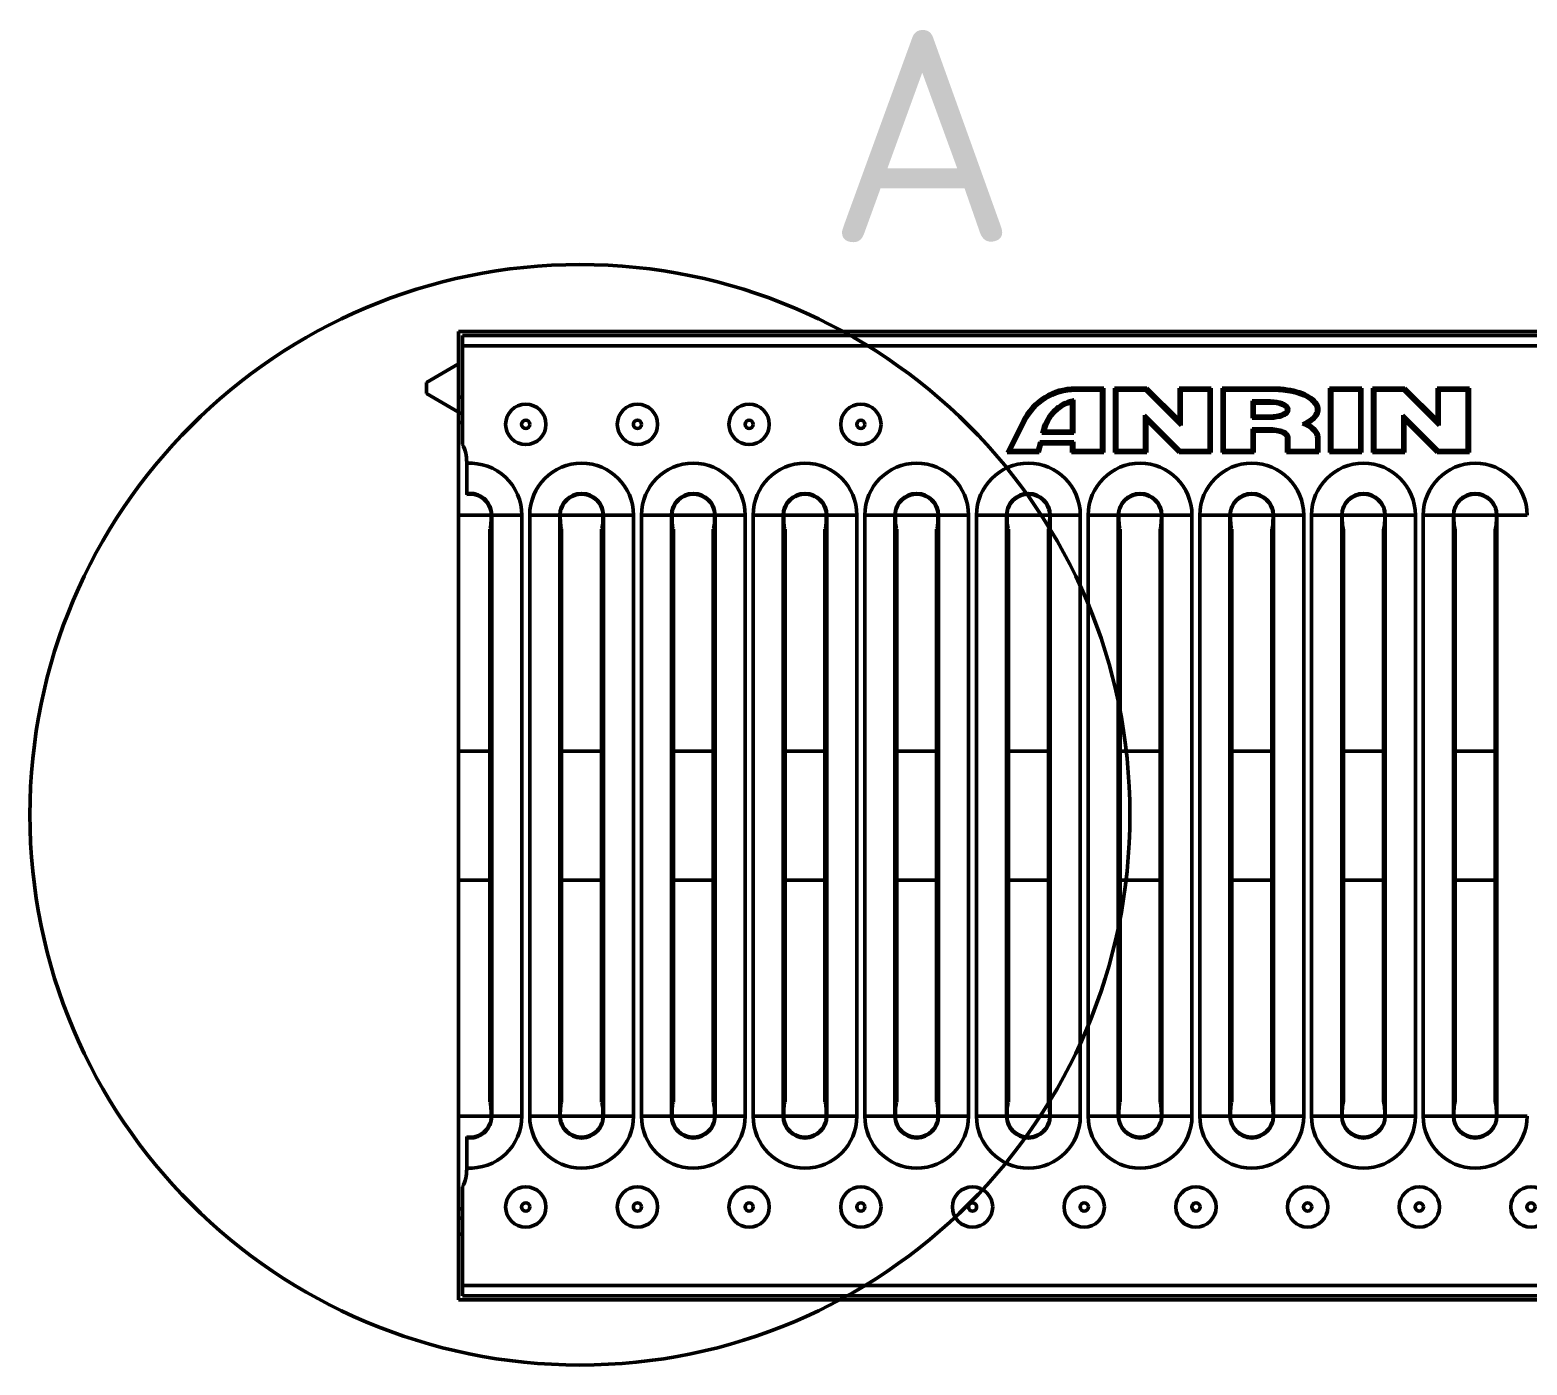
# Model space of a CAD drawing. Header units: millimetres. Extents: x 0 to 2100, y 0 to 1485.
# Drawn here: x 280.6 to 466.2, y 728.1 to 893.6 of the extents above; entities that cross this region are included whole.
import ezdxf

# ---------------------------------------------------------------- set-up
doc = ezdxf.new("R2010")
doc.units = ezdxf.units.MM
doc.header["$LTSCALE"] = 5
for name, color, linetype, lineweight in [('Detailkreislinien(DIN)', 7, 'Continuous', 50), ('Sichtbare Kanten(DIN)', 7, 'Continuous', 50), ('Sichtbare tangentiale Kanten(DIN)', 7, 'Continuous', 50)]:
    doc.layers.add(name, color=color, linetype=linetype, lineweight=lineweight)
doc.styles.add('Bezeichnungstext (DIN)', font='isocpeur.ttf')

# ---------------------------------------------------------------- blocks, each defined once
blk = doc.blocks.new('2DDetail0')
at = {"layer": 'Detailkreislinien(DIN)'}
blk.add_circle((69.754, 159.259), 13.64, dxfattribs=at)
at = {"layer": 'Detailkreislinien(DIN)', "insert": (75.878, 173.453), "char_height": 5.25, "attachment_point": 7, "style": 'Bezeichnungstext (DIN)'}
blk.add_mtext('A', dxfattribs=at)

msp = doc.modelspace()

# ---------------------------------------------------------------- linework, layer by layer
at = {"layer": 'Sichtbare Kanten(DIN)'}
for p, q in [((333.729, 856.186), (333.729, 848.051)), ((1333.729, 856.186), (333.729, 856.186)), ((334.229, 854.436), (334.229, 855.686)), ((334.229, 855.686), (1333.229, 855.686)), ((334.229, 842.186), (334.229, 854.436)), ((333.729, 852.186), (329.729, 849.877)), ((329.729, 848.496), (329.729, 849.877)), ((333.729, 846.186), (329.729, 848.496)), ((410.201, 849.186), (413.729, 849.186)), ((410.201, 848.918), (413.461, 848.918)), ((413.729, 849.186), (413.461, 848.918)), ((413.461, 848.918), (413.461, 841.454)), ((413.729, 849.186), (413.729, 841.186)), ((415.062, 849.186), (419.062, 849.186)), ((415.062, 841.186), (415.062, 849.186)), ((415.062, 849.186), (415.33, 848.918)), ((415.33, 848.918), (418.951, 848.918)), ((415.33, 841.454), (415.33, 848.918)), ((419.062, 849.186), (418.951, 848.918)), ((418.951, 848.918), (423.33, 844.539)), ((419.062, 849.186), (423.062, 845.186)), ((423.062, 845.186), (423.062, 849.186)), ((423.062, 849.186), (427.062, 849.186)), ((423.062, 849.186), (423.33, 848.918)), ((423.33, 844.539), (423.33, 848.918)), ((423.33, 848.918), (426.794, 848.918)), ((427.062, 849.186), (426.794, 848.918)), ((426.794, 848.918), (426.794, 841.454)), ((427.062, 849.186), (427.062, 841.186)), ((428.396, 841.186), (428.396, 849.186)), ((428.396, 849.186), (434.796, 849.186)), ((428.396, 849.186), (428.664, 848.918)), ((428.664, 841.454), (428.664, 848.918)), ((428.664, 848.918), (434.796, 848.918)), ((441.729, 841.186), (441.729, 849.186)), ((441.729, 849.186), (445.729, 849.186)), ((441.729, 849.186), (441.997, 848.918)), ((441.997, 841.454), (441.997, 848.918)), ((441.997, 848.918), (445.461, 848.918)), ((445.729, 849.186), (445.461, 848.918)), ((445.461, 848.918), (445.461, 841.454)), ((445.729, 849.186), (445.729, 841.186)), ((447.062, 849.186), (451.062, 849.186)), ((447.062, 841.186), (447.062, 849.186)), ((447.062, 849.186), (447.33, 848.918)), ((447.33, 848.918), (450.951, 848.918)), ((447.33, 841.454), (447.33, 848.918)), ((451.062, 849.186), (450.951, 848.918)), ((450.951, 848.918), (455.33, 844.539)), ((451.062, 849.186), (455.062, 845.186)), ((455.062, 845.186), (455.062, 849.186)), ((455.062, 849.186), (459.062, 849.186)), ((455.062, 849.186), (455.33, 848.918)), ((455.33, 844.539), (455.33, 848.918)), ((455.33, 848.918), (458.794, 848.918)), ((459.062, 849.186), (458.794, 848.918)), ((458.794, 848.918), (458.794, 841.454)), ((459.062, 849.186), (459.062, 841.186)), ((333.729, 846.056), (333.729, 848.051)), ((409.729, 843.853), (409.729, 847.397)), ((409.997, 847.74), (409.997, 843.585)), ((432.128, 845.452), (432.128, 847.587)), ((432.396, 847.32), (432.128, 847.587)), ((432.128, 847.587), (434.396, 847.587)), ((432.396, 847.32), (432.396, 845.72)), ((434.396, 847.32), (432.396, 847.32)), ((333.729, 846.056), (333.729, 844.927)), ((334.229, 844.927), (333.729, 844.927)), ((333.729, 844.927), (333.729, 833.451)), ((401.729, 841.186), (403.729, 845.186)), ((402.163, 841.454), (403.969, 845.066)), ((423.173, 841.454), (418.794, 845.833)), ((419.062, 845.186), (418.794, 845.833)), ((418.794, 845.833), (418.794, 841.454)), ((423.062, 841.186), (419.062, 845.186)), ((419.062, 845.186), (419.062, 841.186)), ((423.062, 845.186), (423.33, 844.539)), ((432.396, 845.72), (432.128, 845.452)), ((434.396, 845.452), (432.128, 845.452)), ((432.396, 845.72), (434.396, 845.72)), ((455.173, 841.454), (450.794, 845.833)), ((451.062, 845.186), (450.794, 845.833)), ((450.794, 845.833), (450.794, 841.454)), ((455.062, 841.186), (451.062, 845.186)), ((451.062, 845.186), (451.062, 841.186)), ((455.062, 845.186), (455.33, 844.539)), ((406.052, 843.585), (406.164, 844.029)), ((406.396, 843.853), (406.052, 843.585)), ((409.997, 843.585), (406.052, 843.585)), ((406.424, 843.964), (406.396, 843.853)), ((406.396, 843.853), (409.729, 843.853)), ((409.729, 843.853), (409.997, 843.585)), ((434.396, 844.121), (432.128, 844.121)), ((432.396, 843.853), (432.128, 844.121)), ((432.128, 844.121), (432.128, 841.454)), ((434.396, 843.853), (432.396, 843.853)), ((432.396, 843.853), (432.396, 841.186)), ((436.396, 841.186), (436.396, 843.053)), ((436.664, 841.454), (436.664, 843.053)), ((440.128, 843.053), (440.128, 841.454)), ((440.396, 843.053), (440.396, 841.186)), ((401.729, 841.186), (402.163, 841.454)), ((405.729, 841.186), (401.729, 841.186)), ((405.52, 841.454), (402.163, 841.454)), ((405.786, 842.521), (405.52, 841.454)), ((405.729, 841.186), (405.52, 841.454)), ((405.996, 842.253), (405.729, 841.186)), ((409.997, 842.521), (405.786, 842.521)), ((405.996, 842.253), (405.786, 842.521)), ((409.729, 842.253), (405.996, 842.253)), ((409.729, 842.253), (409.997, 842.521)), ((409.729, 841.186), (409.729, 842.253)), ((409.729, 841.186), (409.997, 841.454)), ((413.729, 841.186), (409.729, 841.186)), ((409.997, 841.454), (409.997, 842.521)), ((413.461, 841.454), (409.997, 841.454)), ((413.729, 841.186), (413.461, 841.454)), ((415.062, 841.186), (415.33, 841.454)), ((419.062, 841.186), (415.062, 841.186)), ((418.794, 841.454), (415.33, 841.454)), ((419.062, 841.186), (418.794, 841.454)), ((423.062, 841.186), (423.173, 841.454)), ((427.062, 841.186), (423.062, 841.186)), ((426.794, 841.454), (423.173, 841.454)), ((427.062, 841.186), (426.794, 841.454)), ((428.396, 841.186), (428.664, 841.454)), ((432.396, 841.186), (428.396, 841.186)), ((432.128, 841.454), (428.664, 841.454)), ((432.396, 841.186), (432.128, 841.454)), ((436.396, 841.186), (436.664, 841.454)), ((440.396, 841.186), (436.396, 841.186)), ((440.128, 841.454), (436.664, 841.454)), ((440.396, 841.186), (440.128, 841.454)), ((441.729, 841.186), (441.997, 841.454)), ((445.729, 841.186), (441.729, 841.186)), ((445.461, 841.454), (441.997, 841.454)), ((445.729, 841.186), (445.461, 841.454)), ((447.062, 841.186), (447.33, 841.454)), ((451.062, 841.186), (447.062, 841.186)), ((450.794, 841.454), (447.33, 841.454)), ((451.062, 841.186), (450.794, 841.454)), ((455.062, 841.186), (455.173, 841.454)), ((459.062, 841.186), (455.062, 841.186)), ((458.794, 841.454), (455.173, 841.454)), ((459.062, 841.186), (458.794, 841.454)), ((334.729, 840.007), (334.729, 839.859)), ((334.729, 839.859), (334.729, 836.107)), ((333.729, 833.451), (333.729, 804.186)), ((337.604, 760.686), (337.604, 831.686)), ((346.504, 831.686), (346.504, 760.686)), ((351.454, 760.686), (351.454, 831.686)), ((360.354, 831.686), (360.354, 760.686)), ((365.304, 760.686), (365.304, 831.686)), ((374.204, 831.686), (374.204, 760.686)), ((379.154, 760.686), (379.154, 831.686)), ((388.054, 831.686), (388.054, 760.686)), ((393.004, 760.686), (393.004, 831.686)), ((401.904, 831.686), (401.904, 760.686)), ((406.854, 760.686), (406.854, 831.686)), ((415.754, 831.686), (415.754, 760.686)), ((420.704, 760.686), (420.704, 831.686)), ((429.604, 831.686), (429.604, 760.686)), ((434.554, 760.686), (434.554, 831.686)), ((443.454, 831.686), (443.454, 760.686)), ((448.404, 760.686), (448.404, 831.686)), ((457.304, 831.686), (457.304, 760.686)), ((462.254, 760.686), (462.254, 831.686)), ((333.729, 804.186), (333.729, 788.186)), ((333.729, 788.186), (333.729, 758.921)), ((333.729, 758.921), (333.729, 747.445)), ((334.729, 756.265), (334.729, 752.513)), ((334.729, 752.513), (334.729, 752.366)), ((334.229, 750.186), (334.229, 737.936)), ((333.729, 747.445), (333.729, 746.316)), ((333.729, 747.445), (334.229, 747.445)), ((333.729, 744.321), (333.729, 746.316)), ((333.729, 744.321), (333.729, 736.186)), ((334.229, 736.686), (334.229, 737.936)), ((1333.729, 736.186), (333.729, 736.186)), ((334.229, 736.686), (1333.229, 736.686))]:
    msp.add_line(p, q, dxfattribs=at)
for centre in [(342.054, 844.686), (355.904, 844.686), (369.754, 844.686), (383.604, 844.686), (342.054, 747.686), (355.904, 747.686), (369.754, 747.686), (383.604, 747.686), (397.454, 747.686), (411.304, 747.686), (425.154, 747.686), (439.004, 747.686), (452.854, 747.686), (466.704, 747.686)]:
    msp.add_circle(centre, 2.5, dxfattribs=at)
for centre, radius, start, end in [((410.201, 841.95), 7.236, 90, 153.43495), ((410.201, 841.95), 6.968, 90, 153.43495), ((411.062, 842.805), 5.05, 102.18023, 165.96376), ((411.062, 842.805), 4.782, 106.1915, 165.96376), ((329.729, 840.007), 5, 0, 25.84193), ((329.729, 752.366), 5, 334.15807, 0)]:
    msp.add_arc(centre, radius, start, end, dxfattribs=at)
for centre, major_axis, ratio, start_param, end_param in [((335.129, 833.365), (0, 2.667), 0.9996402, 5.0597379, 6.4338058), ((348.979, 833.365), (0, 2.667), 0.9996402, 5.0597379, 7.5066327), ((362.829, 833.365), (0, 2.667), 0.9996402, 5.0597379, 7.5066327), ((376.679, 833.365), (0, 2.667), 0.9996402, 5.0597379, 7.5066327), ((390.529, 833.365), (0, 2.667), 0.9996402, 5.0597379, 7.5066327), ((404.379, 833.365), (0, 2.667), 0.9996402, 5.0597379, 7.5066327), ((418.229, 833.365), (0, 2.667), 0.9996402, 5.0597379, 7.5066327), ((432.079, 833.365), (0, 2.667), 0.9996402, 5.0597379, 7.5066327), ((445.929, 833.365), (0, 2.667), 0.9996402, 5.0597379, 7.5066327), ((459.779, 833.365), (0, 2.667), 0.9996402, 5.0597379, 7.5066327), ((337.604, 833.686), (0, -2), 0.0874887, 0, 1.4454685), ((346.504, 833.686), (0, 2), 0.0874887, 1.6961242, 3.1415927), ((351.454, 833.686), (0, -2), 0.0874887, 0, 1.4454685), ((360.354, 833.686), (0, 2), 0.0874887, 1.6961242, 3.1415927), ((365.304, 833.686), (0, -2), 0.0874887, 0, 1.4454685), ((374.204, 833.686), (0, 2), 0.0874887, 1.6961242, 3.1415927), ((379.154, 833.686), (0, -2), 0.0874887, 0, 1.4454685), ((388.054, 833.686), (0, 2), 0.0874887, 1.6961242, 3.1415927), ((393.004, 833.686), (0, -2), 0.0874887, 0, 1.4454685), ((401.904, 833.686), (0, 2), 0.0874887, 1.6961242, 3.1415927), ((406.854, 833.686), (0, -2), 0.0874887, 0, 1.4454685), ((415.754, 833.686), (0, 2), 0.0874887, 1.6961242, 3.1415927), ((420.704, 833.686), (0, -2), 0.0874887, 0, 1.4454685), ((429.604, 833.686), (0, 2), 0.0874887, 1.6961242, 3.1415927), ((434.554, 833.686), (0, -2), 0.0874887, 0, 1.4454685), ((443.454, 833.686), (0, 2), 0.0874887, 1.6961242, 3.1415927), ((448.404, 833.686), (0, -2), 0.0874887, 0, 1.4454685), ((457.304, 833.686), (0, 2), 0.0874887, 1.6961242, 3.1415927), ((462.254, 833.686), (0, -2), 0.0874887, 0, 1.4454685), ((337.604, 758.686), (0, 2), 0.0874887, 4.8377168, 6.2831853), ((346.504, 758.686), (0, -2), 0.0874887, 3.1415927, 4.5870611), ((351.454, 758.686), (0, 2), 0.0874887, 4.8377168, 6.2831853), ((360.354, 758.686), (0, -2), 0.0874887, 3.1415927, 4.5870611), ((365.304, 758.686), (0, 2), 0.0874887, 4.8377168, 6.2831853), ((374.204, 758.686), (0, -2), 0.0874887, 3.1415927, 4.5870611), ((379.154, 758.686), (0, 2), 0.0874887, 4.8377168, 6.2831853), ((388.054, 758.686), (0, -2), 0.0874887, 3.1415927, 4.5870611), ((393.004, 758.686), (0, 2), 0.0874887, 4.8377168, 6.2831853), ((401.904, 758.686), (0, -2), 0.0874887, 3.1415927, 4.5870611), ((406.854, 758.686), (0, 2), 0.0874887, 4.8377168, 6.2831853), ((415.754, 758.686), (0, -2), 0.0874887, 3.1415927, 4.5870611), ((420.704, 758.686), (0, 2), 0.0874887, 4.8377168, 6.2831853), ((429.604, 758.686), (0, -2), 0.0874887, 3.1415927, 4.5870611), ((434.554, 758.686), (0, 2), 0.0874887, 4.8377168, 6.2831853), ((443.454, 758.686), (0, -2), 0.0874887, 3.1415927, 4.5870611), ((448.404, 758.686), (0, 2), 0.0874887, 4.8377168, 6.2831853), ((457.304, 758.686), (0, -2), 0.0874887, 3.1415927, 4.5870611), ((462.254, 758.686), (0, 2), 0.0874887, 4.8377168, 6.2831853), ((335.129, 759.008), (0, -2.667), 0.9996402, 6.1325648, 7.5066327), ((348.979, 759.008), (0, -2.667), 0.9996402, 5.0597379, 7.5066327), ((362.829, 759.008), (0, -2.667), 0.9996402, 5.0597379, 7.5066327), ((376.679, 759.008), (0, -2.667), 0.9996402, 5.0597379, 7.5066327), ((390.529, 759.008), (0, -2.667), 0.9996402, 5.0597379, 7.5066327), ((404.379, 759.008), (0, -2.667), 0.9996402, 5.0597379, 7.5066327), ((418.229, 759.008), (0, -2.667), 0.9996402, 5.0597379, 7.5066327), ((432.079, 759.008), (0, -2.667), 0.9996402, 5.0597379, 7.5066327), ((445.929, 759.008), (0, -2.667), 0.9996402, 5.0597379, 7.5066327), ((459.779, 759.008), (0, -2.667), 0.9996402, 5.0597379, 7.5066327)]:
    msp.add_ellipse(centre, major_axis=major_axis, ratio=ratio, start_param=start_param, end_param=end_param, dxfattribs=at)
for points, knots in [([(434.796, 849.186), (435.927, 849.186), (438.186, 848.85), (440.003, 847.738), (440.533, 846.538), (440.181, 845.568), (439.401, 844.975), (439.004, 844.76)], [1.5707963, 1.5707963, 1.5707963, 1.5707963, 2.1766652, 2.7825341, 3.0854685, 3.5398702, 3.8619871, 3.8619871, 3.8619871, 3.8619871]), ([(434.796, 848.918), (436.376, 848.918), (437.943, 848.567), (438.932, 848.013), (439.681, 847.593), (440.076, 847.082), (440.123, 846.621), (440.169, 846.165), (439.9, 845.675), (439.263, 845.233), (439.016, 845.061), (438.715, 844.903), (438.377, 844.759)], [1.5707963, 1.5707963, 1.5707963, 1.5707963, 2.4372113, 2.4372113, 2.4372113, 3.0932051, 3.0932051, 3.0932051, 3.7420687, 3.7420687, 3.7420687, 3.9942719, 3.9942719, 3.9942719, 3.9942719]), ([(434.396, 847.587), (434.947, 847.587), (435.766, 847.455), (436.469, 847.055), (436.664, 846.712), (436.664, 846.327), (436.469, 845.984), (435.766, 845.584), (434.947, 845.452), (434.396, 845.452)], [-1.5707963, -1.5707963, -1.5707963, -1.5707963, -0.7853982, -0.3926991, 0, 0, 0.3926991, 0.7853982, 1.5707963, 1.5707963, 1.5707963, 1.5707963]), ([(434.396, 845.72), (434.919, 845.72), (435.699, 845.85), (436.291, 846.205), (436.396, 846.415), (436.396, 846.624), (436.291, 846.834), (435.699, 847.189), (434.919, 847.32), (434.396, 847.32)], [-1.5707963, -1.5707963, -1.5707963, -1.5707963, -0.7853982, -0.3926991, 0, 0, 0.3926991, 0.7853982, 1.5707963, 1.5707963, 1.5707963, 1.5707963]), ([(439.004, 844.76), (438.909, 844.76), (438.811, 844.76), (438.602, 844.759), (438.492, 844.759), (438.377, 844.759)], [0, 0, 0, 0, 0.05797275, 0.05797275, 0.11800361, 0.11800361, 0.11800361, 0.11800361]), ([(438.377, 844.759), (439.217, 844.412), (439.79, 843.95), (440.009, 843.52), (440.09, 843.36), (440.128, 843.206), (440.128, 843.053)], [2.31945917, 2.31945917, 2.31945917, 2.31945917, 2.91909969, 2.91909969, 2.91909969, 3.14159265, 3.14159265, 3.14159265, 3.14159265]), ([(439.004, 844.76), (439.368, 844.567), (440.106, 844.036), (440.396, 843.418), (440.396, 843.053)], [2.44667935, 2.44667935, 2.44667935, 2.44667935, 2.73052591, 3.14159265, 3.14159265, 3.14159265, 3.14159265]), ([(436.664, 843.053), (436.664, 843.354), (436.441, 843.589), (436.16, 843.748), (435.725, 843.994), (435.067, 844.121), (434.396, 844.121)], [-3.1415927, -3.1415927, -3.1415927, -3.1415927, -2.5259318, -2.5259318, -2.5259318, -1.5707963, -1.5707963, -1.5707963, -1.5707963]), ([(436.396, 843.053), (436.396, 843.158), (436.291, 843.367), (435.699, 843.723), (434.919, 843.853), (434.396, 843.853)], [-3.1415927, -3.1415927, -3.1415927, -3.1415927, -2.7488936, -2.3561945, -1.5707963, -1.5707963, -1.5707963, -1.5707963]), ([(337.636, 834.272), (337.639, 834.262), (337.643, 834.252), (337.673, 834.166), (337.695, 834.089), (337.744, 833.883), (337.764, 833.753), (337.774, 833.593), (337.776, 833.564), (337.777, 833.518), (337.778, 833.502), (337.778, 833.478), (337.778, 833.469), (337.778, 833.453), (337.778, 833.444), (337.778, 833.436)], [0.001228229, 0.001228229, 0.001228229, 0.001228229, 0.004648992, 0.004648992, 0.029389751, 0.029389751, 0.068905962, 0.068905962, 0.077693724, 0.077693724, 0.082516728, 0.082516728, 0.085093648, 0.085093648, 0.087568489, 0.087568489, 0.087568489, 0.087568489]), ([(346.33, 833.436), (346.33, 833.45), (346.33, 833.463), (346.33, 833.492), (346.331, 833.507), (346.332, 833.548), (346.333, 833.573), (346.337, 833.651), (346.342, 833.702), (346.365, 833.889), (346.393, 834.021), (346.444, 834.19), (346.458, 834.232), (346.472, 834.272)], [0, 0, 0, 0, 0.004080736, 0.004080736, 0.00866605, 0.00866605, 0.016351881, 0.016351881, 0.031890083, 0.031890083, 0.072800189, 0.072800189, 0.086303969, 0.086303969, 0.086303969, 0.086303969]), ([(351.486, 834.272), (351.489, 834.262), (351.493, 834.252), (351.523, 834.166), (351.545, 834.089), (351.594, 833.883), (351.614, 833.753), (351.624, 833.593), (351.626, 833.564), (351.627, 833.518), (351.628, 833.502), (351.628, 833.478), (351.628, 833.469), (351.628, 833.453), (351.628, 833.444), (351.628, 833.436)], [0.001228229, 0.001228229, 0.001228229, 0.001228229, 0.004648992, 0.004648992, 0.029389751, 0.029389751, 0.068905962, 0.068905962, 0.077693724, 0.077693724, 0.082516728, 0.082516728, 0.085093648, 0.085093648, 0.087568489, 0.087568489, 0.087568489, 0.087568489]), ([(360.18, 833.436), (360.18, 833.45), (360.18, 833.463), (360.18, 833.492), (360.181, 833.507), (360.182, 833.548), (360.183, 833.573), (360.187, 833.651), (360.192, 833.702), (360.215, 833.889), (360.243, 834.021), (360.294, 834.19), (360.308, 834.232), (360.322, 834.272)], [0, 0, 0, 0, 0.004080736, 0.004080736, 0.00866605, 0.00866605, 0.016351881, 0.016351881, 0.031890083, 0.031890083, 0.072800189, 0.072800189, 0.086303969, 0.086303969, 0.086303969, 0.086303969]), ([(365.336, 834.272), (365.339, 834.262), (365.343, 834.252), (365.373, 834.166), (365.395, 834.089), (365.444, 833.883), (365.464, 833.753), (365.474, 833.593), (365.476, 833.564), (365.477, 833.518), (365.478, 833.502), (365.478, 833.478), (365.478, 833.469), (365.478, 833.453), (365.478, 833.444), (365.478, 833.436)], [0.001228229, 0.001228229, 0.001228229, 0.001228229, 0.004648992, 0.004648992, 0.029389751, 0.029389751, 0.068905962, 0.068905962, 0.077693724, 0.077693724, 0.082516728, 0.082516728, 0.085093648, 0.085093648, 0.087568489, 0.087568489, 0.087568489, 0.087568489]), ([(374.03, 833.436), (374.03, 833.45), (374.03, 833.463), (374.03, 833.492), (374.031, 833.507), (374.032, 833.548), (374.033, 833.573), (374.037, 833.651), (374.042, 833.702), (374.065, 833.889), (374.093, 834.021), (374.144, 834.19), (374.158, 834.232), (374.172, 834.272)], [0, 0, 0, 0, 0.004080736, 0.004080736, 0.00866605, 0.00866605, 0.016351881, 0.016351881, 0.031890083, 0.031890083, 0.072800189, 0.072800189, 0.086303969, 0.086303969, 0.086303969, 0.086303969]), ([(379.186, 834.272), (379.189, 834.262), (379.193, 834.252), (379.223, 834.166), (379.245, 834.089), (379.294, 833.883), (379.314, 833.753), (379.324, 833.593), (379.326, 833.564), (379.327, 833.518), (379.328, 833.502), (379.328, 833.478), (379.328, 833.469), (379.328, 833.453), (379.328, 833.444), (379.328, 833.436)], [0.001228229, 0.001228229, 0.001228229, 0.001228229, 0.004648992, 0.004648992, 0.029389751, 0.029389751, 0.068905962, 0.068905962, 0.077693724, 0.077693724, 0.082516728, 0.082516728, 0.085093648, 0.085093648, 0.087568489, 0.087568489, 0.087568489, 0.087568489]), ([(387.88, 833.436), (387.88, 833.45), (387.88, 833.463), (387.88, 833.492), (387.881, 833.507), (387.882, 833.548), (387.883, 833.573), (387.887, 833.651), (387.892, 833.702), (387.915, 833.889), (387.943, 834.021), (387.994, 834.19), (388.008, 834.232), (388.022, 834.272)], [0, 0, 0, 0, 0.004080736, 0.004080736, 0.00866605, 0.00866605, 0.016351881, 0.016351881, 0.031890083, 0.031890083, 0.072800189, 0.072800189, 0.086303969, 0.086303969, 0.086303969, 0.086303969]), ([(393.036, 834.272), (393.039, 834.262), (393.043, 834.252), (393.073, 834.166), (393.095, 834.089), (393.144, 833.883), (393.164, 833.753), (393.174, 833.593), (393.176, 833.564), (393.177, 833.518), (393.178, 833.502), (393.178, 833.478), (393.178, 833.469), (393.178, 833.453), (393.178, 833.444), (393.178, 833.436)], [0.001228229, 0.001228229, 0.001228229, 0.001228229, 0.004648992, 0.004648992, 0.029389751, 0.029389751, 0.068905962, 0.068905962, 0.077693724, 0.077693724, 0.082516728, 0.082516728, 0.085093648, 0.085093648, 0.087568489, 0.087568489, 0.087568489, 0.087568489]), ([(401.73, 833.436), (401.73, 833.45), (401.73, 833.463), (401.73, 833.492), (401.731, 833.507), (401.732, 833.548), (401.733, 833.573), (401.737, 833.651), (401.742, 833.702), (401.765, 833.889), (401.793, 834.021), (401.844, 834.19), (401.858, 834.232), (401.872, 834.272)], [0, 0, 0, 0, 0.004080736, 0.004080736, 0.00866605, 0.00866605, 0.016351881, 0.016351881, 0.031890083, 0.031890083, 0.072800189, 0.072800189, 0.086303969, 0.086303969, 0.086303969, 0.086303969]), ([(406.886, 834.272), (406.889, 834.262), (406.893, 834.252), (406.923, 834.166), (406.945, 834.089), (406.994, 833.883), (407.014, 833.753), (407.024, 833.593), (407.026, 833.564), (407.027, 833.518), (407.028, 833.502), (407.028, 833.478), (407.028, 833.469), (407.028, 833.453), (407.028, 833.444), (407.028, 833.436)], [0.001228229, 0.001228229, 0.001228229, 0.001228229, 0.004648992, 0.004648992, 0.029389751, 0.029389751, 0.068905962, 0.068905962, 0.077693724, 0.077693724, 0.082516728, 0.082516728, 0.085093648, 0.085093648, 0.087568489, 0.087568489, 0.087568489, 0.087568489]), ([(415.58, 833.436), (415.58, 833.45), (415.58, 833.463), (415.58, 833.492), (415.581, 833.507), (415.582, 833.548), (415.583, 833.573), (415.587, 833.651), (415.592, 833.702), (415.615, 833.889), (415.643, 834.021), (415.694, 834.19), (415.708, 834.232), (415.722, 834.272)], [0, 0, 0, 0, 0.004080736, 0.004080736, 0.00866605, 0.00866605, 0.016351881, 0.016351881, 0.031890083, 0.031890083, 0.072800189, 0.072800189, 0.086303969, 0.086303969, 0.086303969, 0.086303969]), ([(420.736, 834.272), (420.739, 834.262), (420.743, 834.252), (420.773, 834.166), (420.795, 834.089), (420.844, 833.883), (420.864, 833.753), (420.874, 833.593), (420.876, 833.564), (420.877, 833.518), (420.878, 833.502), (420.878, 833.478), (420.878, 833.469), (420.878, 833.453), (420.878, 833.444), (420.878, 833.436)], [0.001228229, 0.001228229, 0.001228229, 0.001228229, 0.004648992, 0.004648992, 0.029389751, 0.029389751, 0.068905962, 0.068905962, 0.077693724, 0.077693724, 0.082516728, 0.082516728, 0.085093648, 0.085093648, 0.087568489, 0.087568489, 0.087568489, 0.087568489]), ([(429.43, 833.436), (429.43, 833.45), (429.43, 833.463), (429.43, 833.492), (429.431, 833.507), (429.432, 833.548), (429.433, 833.573), (429.437, 833.651), (429.442, 833.702), (429.465, 833.889), (429.493, 834.021), (429.544, 834.19), (429.558, 834.232), (429.572, 834.272)], [0, 0, 0, 0, 0.004080736, 0.004080736, 0.00866605, 0.00866605, 0.016351881, 0.016351881, 0.031890083, 0.031890083, 0.072800189, 0.072800189, 0.086303969, 0.086303969, 0.086303969, 0.086303969]), ([(434.586, 834.272), (434.589, 834.262), (434.593, 834.252), (434.623, 834.166), (434.645, 834.089), (434.694, 833.883), (434.714, 833.753), (434.724, 833.593), (434.726, 833.564), (434.727, 833.518), (434.728, 833.502), (434.728, 833.478), (434.728, 833.469), (434.728, 833.453), (434.728, 833.444), (434.728, 833.436)], [0.001228229, 0.001228229, 0.001228229, 0.001228229, 0.004648992, 0.004648992, 0.029389751, 0.029389751, 0.068905962, 0.068905962, 0.077693724, 0.077693724, 0.082516728, 0.082516728, 0.085093648, 0.085093648, 0.087568489, 0.087568489, 0.087568489, 0.087568489]), ([(443.28, 833.436), (443.28, 833.45), (443.28, 833.463), (443.28, 833.492), (443.281, 833.507), (443.282, 833.548), (443.283, 833.573), (443.287, 833.651), (443.292, 833.702), (443.315, 833.889), (443.343, 834.021), (443.394, 834.19), (443.408, 834.232), (443.422, 834.272)], [0, 0, 0, 0, 0.004080736, 0.004080736, 0.00866605, 0.00866605, 0.016351881, 0.016351881, 0.031890083, 0.031890083, 0.072800189, 0.072800189, 0.086303969, 0.086303969, 0.086303969, 0.086303969]), ([(448.436, 834.272), (448.439, 834.262), (448.443, 834.252), (448.473, 834.166), (448.495, 834.089), (448.544, 833.883), (448.564, 833.753), (448.574, 833.593), (448.576, 833.564), (448.577, 833.518), (448.578, 833.502), (448.578, 833.478), (448.578, 833.469), (448.578, 833.453), (448.578, 833.444), (448.578, 833.436)], [0.001228229, 0.001228229, 0.001228229, 0.001228229, 0.004648992, 0.004648992, 0.029389751, 0.029389751, 0.068905962, 0.068905962, 0.077693724, 0.077693724, 0.082516728, 0.082516728, 0.085093648, 0.085093648, 0.087568489, 0.087568489, 0.087568489, 0.087568489]), ([(457.13, 833.436), (457.13, 833.45), (457.13, 833.463), (457.13, 833.492), (457.131, 833.507), (457.132, 833.548), (457.133, 833.573), (457.137, 833.651), (457.142, 833.702), (457.165, 833.889), (457.193, 834.021), (457.244, 834.19), (457.258, 834.232), (457.272, 834.272)], [0, 0, 0, 0, 0.004080736, 0.004080736, 0.00866605, 0.00866605, 0.016351881, 0.016351881, 0.031890083, 0.031890083, 0.072800189, 0.072800189, 0.086303969, 0.086303969, 0.086303969, 0.086303969]), ([(462.286, 834.272), (462.289, 834.262), (462.293, 834.252), (462.323, 834.166), (462.345, 834.089), (462.394, 833.883), (462.414, 833.753), (462.424, 833.593), (462.426, 833.564), (462.427, 833.518), (462.428, 833.502), (462.428, 833.478), (462.428, 833.469), (462.428, 833.453), (462.428, 833.444), (462.428, 833.436)], [0.001228229, 0.001228229, 0.001228229, 0.001228229, 0.004648992, 0.004648992, 0.029389751, 0.029389751, 0.068905962, 0.068905962, 0.077693724, 0.077693724, 0.082516728, 0.082516728, 0.085093648, 0.085093648, 0.087568489, 0.087568489, 0.087568489, 0.087568489]), ([(337.778, 758.936), (337.778, 758.923), (337.778, 758.909), (337.778, 758.88), (337.777, 758.865), (337.776, 758.824), (337.775, 758.799), (337.771, 758.722), (337.766, 758.67), (337.743, 758.484), (337.715, 758.351), (337.664, 758.182), (337.65, 758.141), (337.636, 758.1)], [0, 0, 0, 0, 0.004080736, 0.004080736, 0.00866605, 0.00866605, 0.016351881, 0.016351881, 0.031890083, 0.031890083, 0.072800189, 0.072800189, 0.086303969, 0.086303969, 0.086303969, 0.086303969]), ([(346.472, 758.1), (346.469, 758.11), (346.465, 758.121), (346.435, 758.206), (346.413, 758.284), (346.364, 758.489), (346.344, 758.619), (346.334, 758.78), (346.332, 758.809), (346.331, 758.854), (346.33, 758.87), (346.33, 758.895), (346.33, 758.903), (346.33, 758.92), (346.33, 758.928), (346.33, 758.936)], [0.001228229, 0.001228229, 0.001228229, 0.001228229, 0.004648992, 0.004648992, 0.029389751, 0.029389751, 0.068905962, 0.068905962, 0.077693724, 0.077693724, 0.082516728, 0.082516728, 0.085093648, 0.085093648, 0.087568489, 0.087568489, 0.087568489, 0.087568489]), ([(351.628, 758.936), (351.628, 758.923), (351.628, 758.909), (351.628, 758.88), (351.627, 758.865), (351.626, 758.824), (351.625, 758.799), (351.621, 758.722), (351.616, 758.67), (351.593, 758.484), (351.565, 758.351), (351.514, 758.182), (351.5, 758.141), (351.486, 758.1)], [0, 0, 0, 0, 0.004080736, 0.004080736, 0.00866605, 0.00866605, 0.016351881, 0.016351881, 0.031890083, 0.031890083, 0.072800189, 0.072800189, 0.086303969, 0.086303969, 0.086303969, 0.086303969]), ([(360.322, 758.1), (360.319, 758.11), (360.315, 758.121), (360.285, 758.206), (360.263, 758.284), (360.214, 758.489), (360.194, 758.619), (360.184, 758.78), (360.182, 758.809), (360.181, 758.854), (360.18, 758.87), (360.18, 758.895), (360.18, 758.903), (360.18, 758.92), (360.18, 758.928), (360.18, 758.936)], [0.001228229, 0.001228229, 0.001228229, 0.001228229, 0.004648992, 0.004648992, 0.029389751, 0.029389751, 0.068905962, 0.068905962, 0.077693724, 0.077693724, 0.082516728, 0.082516728, 0.085093648, 0.085093648, 0.087568489, 0.087568489, 0.087568489, 0.087568489]), ([(365.478, 758.936), (365.478, 758.923), (365.478, 758.909), (365.478, 758.88), (365.477, 758.865), (365.476, 758.824), (365.475, 758.799), (365.471, 758.722), (365.466, 758.67), (365.443, 758.484), (365.415, 758.351), (365.364, 758.182), (365.35, 758.141), (365.336, 758.1)], [0, 0, 0, 0, 0.004080736, 0.004080736, 0.00866605, 0.00866605, 0.016351881, 0.016351881, 0.031890083, 0.031890083, 0.072800189, 0.072800189, 0.086303969, 0.086303969, 0.086303969, 0.086303969]), ([(374.172, 758.1), (374.169, 758.11), (374.165, 758.121), (374.135, 758.206), (374.113, 758.284), (374.064, 758.489), (374.044, 758.619), (374.034, 758.78), (374.032, 758.809), (374.031, 758.854), (374.03, 758.87), (374.03, 758.895), (374.03, 758.903), (374.03, 758.92), (374.03, 758.928), (374.03, 758.936)], [0.001228229, 0.001228229, 0.001228229, 0.001228229, 0.004648992, 0.004648992, 0.029389751, 0.029389751, 0.068905962, 0.068905962, 0.077693724, 0.077693724, 0.082516728, 0.082516728, 0.085093648, 0.085093648, 0.087568489, 0.087568489, 0.087568489, 0.087568489]), ([(379.328, 758.936), (379.328, 758.923), (379.328, 758.909), (379.328, 758.88), (379.327, 758.865), (379.326, 758.824), (379.325, 758.799), (379.321, 758.722), (379.316, 758.67), (379.293, 758.484), (379.265, 758.351), (379.214, 758.182), (379.2, 758.141), (379.186, 758.1)], [0, 0, 0, 0, 0.004080736, 0.004080736, 0.00866605, 0.00866605, 0.016351881, 0.016351881, 0.031890083, 0.031890083, 0.072800189, 0.072800189, 0.086303969, 0.086303969, 0.086303969, 0.086303969]), ([(388.022, 758.1), (388.019, 758.11), (388.015, 758.121), (387.985, 758.206), (387.963, 758.284), (387.914, 758.489), (387.894, 758.619), (387.884, 758.78), (387.882, 758.809), (387.881, 758.854), (387.88, 758.87), (387.88, 758.895), (387.88, 758.903), (387.88, 758.92), (387.88, 758.928), (387.88, 758.936)], [0.001228229, 0.001228229, 0.001228229, 0.001228229, 0.004648992, 0.004648992, 0.029389751, 0.029389751, 0.068905962, 0.068905962, 0.077693724, 0.077693724, 0.082516728, 0.082516728, 0.085093648, 0.085093648, 0.087568489, 0.087568489, 0.087568489, 0.087568489]), ([(393.178, 758.936), (393.178, 758.923), (393.178, 758.909), (393.178, 758.88), (393.177, 758.865), (393.176, 758.824), (393.175, 758.799), (393.171, 758.722), (393.166, 758.67), (393.143, 758.484), (393.115, 758.351), (393.064, 758.182), (393.05, 758.141), (393.036, 758.1)], [0, 0, 0, 0, 0.004080736, 0.004080736, 0.00866605, 0.00866605, 0.016351881, 0.016351881, 0.031890083, 0.031890083, 0.072800189, 0.072800189, 0.086303969, 0.086303969, 0.086303969, 0.086303969]), ([(401.872, 758.1), (401.869, 758.11), (401.865, 758.121), (401.835, 758.206), (401.813, 758.284), (401.764, 758.489), (401.744, 758.619), (401.734, 758.78), (401.732, 758.809), (401.731, 758.854), (401.73, 758.87), (401.73, 758.895), (401.73, 758.903), (401.73, 758.92), (401.73, 758.928), (401.73, 758.936)], [0.001228229, 0.001228229, 0.001228229, 0.001228229, 0.004648992, 0.004648992, 0.029389751, 0.029389751, 0.068905962, 0.068905962, 0.077693724, 0.077693724, 0.082516728, 0.082516728, 0.085093648, 0.085093648, 0.087568489, 0.087568489, 0.087568489, 0.087568489]), ([(407.028, 758.936), (407.028, 758.923), (407.028, 758.909), (407.028, 758.88), (407.027, 758.865), (407.026, 758.824), (407.025, 758.799), (407.021, 758.722), (407.016, 758.67), (406.993, 758.484), (406.965, 758.351), (406.914, 758.182), (406.9, 758.141), (406.886, 758.1)], [0, 0, 0, 0, 0.004080736, 0.004080736, 0.00866605, 0.00866605, 0.016351881, 0.016351881, 0.031890083, 0.031890083, 0.072800189, 0.072800189, 0.086303969, 0.086303969, 0.086303969, 0.086303969]), ([(415.722, 758.1), (415.719, 758.11), (415.715, 758.121), (415.685, 758.206), (415.663, 758.284), (415.614, 758.489), (415.594, 758.619), (415.584, 758.78), (415.582, 758.809), (415.581, 758.854), (415.58, 758.87), (415.58, 758.895), (415.58, 758.903), (415.58, 758.92), (415.58, 758.928), (415.58, 758.936)], [0.001228229, 0.001228229, 0.001228229, 0.001228229, 0.004648992, 0.004648992, 0.029389751, 0.029389751, 0.068905962, 0.068905962, 0.077693724, 0.077693724, 0.082516728, 0.082516728, 0.085093648, 0.085093648, 0.087568489, 0.087568489, 0.087568489, 0.087568489]), ([(420.878, 758.936), (420.878, 758.923), (420.878, 758.909), (420.878, 758.88), (420.877, 758.865), (420.876, 758.824), (420.875, 758.799), (420.871, 758.722), (420.866, 758.67), (420.843, 758.484), (420.815, 758.351), (420.764, 758.182), (420.75, 758.141), (420.736, 758.1)], [0, 0, 0, 0, 0.004080736, 0.004080736, 0.00866605, 0.00866605, 0.016351881, 0.016351881, 0.031890083, 0.031890083, 0.072800189, 0.072800189, 0.086303969, 0.086303969, 0.086303969, 0.086303969]), ([(429.572, 758.1), (429.569, 758.11), (429.565, 758.121), (429.535, 758.206), (429.513, 758.284), (429.464, 758.489), (429.444, 758.619), (429.434, 758.78), (429.432, 758.809), (429.431, 758.854), (429.43, 758.87), (429.43, 758.895), (429.43, 758.903), (429.43, 758.92), (429.43, 758.928), (429.43, 758.936)], [0.001228229, 0.001228229, 0.001228229, 0.001228229, 0.004648992, 0.004648992, 0.029389751, 0.029389751, 0.068905962, 0.068905962, 0.077693724, 0.077693724, 0.082516728, 0.082516728, 0.085093648, 0.085093648, 0.087568489, 0.087568489, 0.087568489, 0.087568489]), ([(434.728, 758.936), (434.728, 758.923), (434.728, 758.909), (434.728, 758.88), (434.727, 758.865), (434.726, 758.824), (434.725, 758.799), (434.721, 758.722), (434.716, 758.67), (434.693, 758.484), (434.665, 758.351), (434.614, 758.182), (434.6, 758.141), (434.586, 758.1)], [0, 0, 0, 0, 0.004080736, 0.004080736, 0.00866605, 0.00866605, 0.016351881, 0.016351881, 0.031890083, 0.031890083, 0.072800189, 0.072800189, 0.086303969, 0.086303969, 0.086303969, 0.086303969]), ([(443.422, 758.1), (443.419, 758.11), (443.415, 758.121), (443.385, 758.206), (443.363, 758.284), (443.314, 758.489), (443.294, 758.619), (443.284, 758.78), (443.282, 758.809), (443.281, 758.854), (443.28, 758.87), (443.28, 758.895), (443.28, 758.903), (443.28, 758.92), (443.28, 758.928), (443.28, 758.936)], [0.001228229, 0.001228229, 0.001228229, 0.001228229, 0.004648992, 0.004648992, 0.029389751, 0.029389751, 0.068905962, 0.068905962, 0.077693724, 0.077693724, 0.082516728, 0.082516728, 0.085093648, 0.085093648, 0.087568489, 0.087568489, 0.087568489, 0.087568489]), ([(448.578, 758.936), (448.578, 758.923), (448.578, 758.909), (448.578, 758.88), (448.577, 758.865), (448.576, 758.824), (448.575, 758.799), (448.571, 758.722), (448.566, 758.67), (448.543, 758.484), (448.515, 758.351), (448.464, 758.182), (448.45, 758.141), (448.436, 758.1)], [0, 0, 0, 0, 0.004080736, 0.004080736, 0.00866605, 0.00866605, 0.016351881, 0.016351881, 0.031890083, 0.031890083, 0.072800189, 0.072800189, 0.086303969, 0.086303969, 0.086303969, 0.086303969]), ([(457.272, 758.1), (457.269, 758.11), (457.265, 758.121), (457.235, 758.206), (457.213, 758.284), (457.164, 758.489), (457.144, 758.619), (457.134, 758.78), (457.132, 758.809), (457.131, 758.854), (457.13, 758.87), (457.13, 758.895), (457.13, 758.903), (457.13, 758.92), (457.13, 758.928), (457.13, 758.936)], [0.001228229, 0.001228229, 0.001228229, 0.001228229, 0.004648992, 0.004648992, 0.029389751, 0.029389751, 0.068905962, 0.068905962, 0.077693724, 0.077693724, 0.082516728, 0.082516728, 0.085093648, 0.085093648, 0.087568489, 0.087568489, 0.087568489, 0.087568489]), ([(462.428, 758.936), (462.428, 758.923), (462.428, 758.909), (462.428, 758.88), (462.427, 758.865), (462.426, 758.824), (462.425, 758.799), (462.421, 758.722), (462.416, 758.67), (462.393, 758.484), (462.365, 758.351), (462.314, 758.182), (462.3, 758.141), (462.286, 758.1)], [0, 0, 0, 0, 0.004080736, 0.004080736, 0.00866605, 0.00866605, 0.016351881, 0.016351881, 0.031890083, 0.031890083, 0.072800189, 0.072800189, 0.086303969, 0.086303969, 0.086303969, 0.086303969])]:
    msp.add_open_spline(points, degree=3, knots=knots, dxfattribs=at)
msp.add_open_spline([(409.729, 847.397), (409.858, 847.568), (409.997, 847.74)], degree=2, dxfattribs=at)
for points, weights in [([(334.729, 836.107), (334.729, 836.053), (334.729, 836.001)], [1, 1.00020123327, 1.00000315487]), ([(334.729, 756.371), (334.729, 756.319), (334.729, 756.265)], [1.00000315487, 1.0002012335, 1])]:
    msp.add_rational_spline(points, weights, degree=2, dxfattribs=at)
at = {"layer": 'Sichtbare tangentiale Kanten(DIN)'}
for p, q in [((1333.229, 854.436), (334.229, 854.436)), ((410.201, 849.186), (410.201, 848.918)), ((434.796, 849.186), (434.796, 848.918)), ((334.229, 848.051), (333.729, 848.051)), ((434.396, 847.32), (434.396, 847.587)), ((334.229, 846.056), (333.729, 846.056)), ((403.729, 845.186), (403.969, 845.066)), ((434.396, 845.72), (434.396, 845.452)), ((406.424, 843.964), (406.164, 844.029)), ((434.396, 843.853), (434.396, 844.121)), ((436.396, 843.053), (436.664, 843.053)), ((440.396, 843.053), (440.128, 843.053)), ((337.778, 833.451), (333.729, 833.451)), ((337.83, 833.436), (337.778, 833.436)), ((337.83, 833.436), (341.564, 833.436)), ((337.83, 833.436), (337.83, 758.936)), ((341.564, 758.936), (341.564, 833.436)), ((342.544, 833.436), (342.544, 758.936)), ((346.278, 833.436), (342.544, 833.436)), ((346.278, 758.936), (346.278, 833.436)), ((346.278, 833.436), (346.33, 833.436)), ((351.628, 833.451), (346.33, 833.451)), ((351.68, 833.436), (351.628, 833.436)), ((351.68, 833.436), (355.414, 833.436)), ((351.68, 833.436), (351.68, 758.936)), ((355.414, 758.936), (355.414, 833.436)), ((356.394, 833.436), (356.394, 758.936)), ((360.128, 833.436), (356.394, 833.436)), ((360.128, 758.936), (360.128, 833.436)), ((360.128, 833.436), (360.18, 833.436)), ((365.478, 833.451), (360.18, 833.451)), ((365.53, 833.436), (365.478, 833.436)), ((365.53, 833.436), (369.264, 833.436)), ((365.53, 833.436), (365.53, 758.936)), ((369.264, 758.936), (369.264, 833.436)), ((370.244, 833.436), (370.244, 758.936)), ((373.978, 833.436), (370.244, 833.436)), ((373.978, 758.936), (373.978, 833.436)), ((373.978, 833.436), (374.03, 833.436)), ((379.328, 833.451), (374.03, 833.451)), ((379.38, 833.436), (379.328, 833.436)), ((379.38, 833.436), (383.114, 833.436)), ((379.38, 833.436), (379.38, 758.936)), ((383.114, 758.936), (383.114, 833.436)), ((384.094, 833.436), (384.094, 758.936)), ((387.828, 833.436), (384.094, 833.436)), ((387.828, 758.936), (387.828, 833.436)), ((387.828, 833.436), (387.88, 833.436)), ((393.178, 833.451), (387.88, 833.451)), ((393.23, 833.436), (393.178, 833.436)), ((393.23, 833.436), (396.964, 833.436)), ((393.23, 833.436), (393.23, 758.936)), ((396.964, 758.936), (396.964, 833.436)), ((397.944, 833.436), (397.944, 758.936)), ((401.678, 833.436), (397.944, 833.436)), ((401.678, 758.936), (401.678, 833.436)), ((401.678, 833.436), (401.73, 833.436)), ((407.028, 833.451), (401.73, 833.451)), ((407.08, 833.436), (407.028, 833.436)), ((407.08, 833.436), (410.814, 833.436)), ((407.08, 833.436), (407.08, 758.936)), ((410.814, 758.936), (410.814, 833.436)), ((411.794, 833.436), (411.794, 758.936)), ((415.528, 833.436), (411.794, 833.436)), ((415.528, 758.936), (415.528, 833.436)), ((415.528, 833.436), (415.58, 833.436)), ((420.878, 833.451), (415.58, 833.451)), ((420.93, 833.436), (420.878, 833.436)), ((420.93, 833.436), (424.664, 833.436)), ((420.93, 833.436), (420.93, 758.936)), ((424.664, 758.936), (424.664, 833.436)), ((425.644, 833.436), (425.644, 758.936)), ((429.378, 833.436), (425.644, 833.436)), ((429.378, 758.936), (429.378, 833.436)), ((429.378, 833.436), (429.43, 833.436)), ((434.728, 833.451), (429.43, 833.451)), ((434.78, 833.436), (434.728, 833.436)), ((434.78, 833.436), (438.514, 833.436)), ((434.78, 833.436), (434.78, 758.936)), ((438.514, 758.936), (438.514, 833.436)), ((439.494, 833.436), (439.494, 758.936)), ((443.228, 833.436), (439.494, 833.436)), ((443.228, 758.936), (443.228, 833.436)), ((443.228, 833.436), (443.28, 833.436)), ((448.578, 833.451), (443.28, 833.451)), ((448.63, 833.436), (448.578, 833.436)), ((448.63, 833.436), (452.364, 833.436)), ((448.63, 833.436), (448.63, 758.936)), ((452.364, 758.936), (452.364, 833.436)), ((453.344, 833.436), (453.344, 758.936)), ((457.078, 833.436), (453.344, 833.436)), ((457.078, 758.936), (457.078, 833.436)), ((457.078, 833.436), (457.13, 833.436)), ((462.428, 833.451), (457.13, 833.451)), ((462.48, 833.436), (462.428, 833.436)), ((462.48, 833.436), (466.214, 833.436)), ((462.48, 833.436), (462.48, 758.936)), ((337.604, 804.186), (333.729, 804.186)), ((351.454, 804.186), (346.504, 804.186)), ((365.304, 804.186), (360.354, 804.186)), ((379.154, 804.186), (374.204, 804.186)), ((393.004, 804.186), (388.054, 804.186)), ((406.854, 804.186), (401.904, 804.186)), ((420.704, 804.186), (415.754, 804.186)), ((434.554, 804.186), (429.604, 804.186)), ((448.404, 804.186), (443.454, 804.186)), ((462.254, 804.186), (457.304, 804.186)), ((337.604, 788.186), (333.729, 788.186)), ((351.454, 788.186), (346.504, 788.186)), ((365.304, 788.186), (360.354, 788.186)), ((379.154, 788.186), (374.204, 788.186)), ((393.004, 788.186), (388.054, 788.186)), ((406.854, 788.186), (401.904, 788.186)), ((420.704, 788.186), (415.754, 788.186)), ((434.554, 788.186), (429.604, 788.186)), ((448.404, 788.186), (443.454, 788.186)), ((462.254, 788.186), (457.304, 788.186)), ((337.778, 758.921), (333.729, 758.921)), ((337.83, 758.936), (337.778, 758.936)), ((341.564, 758.936), (337.83, 758.936)), ((342.544, 758.936), (346.278, 758.936)), ((346.278, 758.936), (346.33, 758.936)), ((351.628, 758.921), (346.33, 758.921)), ((351.68, 758.936), (351.628, 758.936)), ((355.414, 758.936), (351.68, 758.936)), ((356.394, 758.936), (360.128, 758.936)), ((360.128, 758.936), (360.18, 758.936)), ((365.478, 758.921), (360.18, 758.921)), ((365.53, 758.936), (365.478, 758.936)), ((369.264, 758.936), (365.53, 758.936)), ((370.244, 758.936), (373.978, 758.936)), ((373.978, 758.936), (374.03, 758.936)), ((379.328, 758.921), (374.03, 758.921)), ((379.38, 758.936), (379.328, 758.936)), ((383.114, 758.936), (379.38, 758.936)), ((384.094, 758.936), (387.828, 758.936)), ((387.828, 758.936), (387.88, 758.936)), ((393.178, 758.921), (387.88, 758.921)), ((393.23, 758.936), (393.178, 758.936)), ((396.964, 758.936), (393.23, 758.936)), ((397.944, 758.936), (401.678, 758.936)), ((401.678, 758.936), (401.73, 758.936)), ((407.028, 758.921), (401.73, 758.921)), ((407.08, 758.936), (407.028, 758.936)), ((410.814, 758.936), (407.08, 758.936)), ((411.794, 758.936), (415.528, 758.936)), ((415.528, 758.936), (415.58, 758.936)), ((420.878, 758.921), (415.58, 758.921)), ((420.93, 758.936), (420.878, 758.936)), ((424.664, 758.936), (420.93, 758.936)), ((425.644, 758.936), (429.378, 758.936)), ((429.378, 758.936), (429.43, 758.936)), ((434.728, 758.921), (429.43, 758.921)), ((434.78, 758.936), (434.728, 758.936)), ((438.514, 758.936), (434.78, 758.936)), ((439.494, 758.936), (443.228, 758.936)), ((443.228, 758.936), (443.28, 758.936)), ((448.578, 758.921), (443.28, 758.921)), ((448.63, 758.936), (448.578, 758.936)), ((452.364, 758.936), (448.63, 758.936)), ((453.344, 758.936), (457.078, 758.936)), ((457.078, 758.936), (457.13, 758.936)), ((462.428, 758.921), (457.13, 758.921)), ((462.48, 758.936), (462.428, 758.936)), ((466.214, 758.936), (462.48, 758.936)), ((334.229, 746.316), (333.729, 746.316)), ((334.229, 744.321), (333.729, 744.321)), ((334.229, 737.936), (1333.229, 737.936))]:
    msp.add_line(p, q, dxfattribs=at)
for centre in [(342.054, 844.686), (355.904, 844.686), (369.754, 844.686), (383.604, 844.686), (342.054, 747.686), (355.904, 747.686), (369.754, 747.686), (383.604, 747.686), (397.454, 747.686), (411.304, 747.686), (425.154, 747.686), (439.004, 747.686), (452.854, 747.686), (466.704, 747.686)]:
    msp.add_circle(centre, 0.511, dxfattribs=at)
for centre, radius, start, end in [((335.129, 833.436), 6.435, 0, 93.56368), ((348.979, 833.436), 6.435, 0, 180), ((362.829, 833.436), 6.435, 0, 180), ((376.679, 833.436), 6.435, 0, 180), ((390.529, 833.436), 6.435, 0, 180), ((404.379, 833.436), 6.435, 0, 180), ((418.229, 833.436), 6.435, 0, 180), ((432.079, 833.436), 6.435, 0, 180), ((445.929, 833.436), 6.435, 0, 180), ((459.779, 833.436), 6.435, 0, 180), ((335.129, 833.436), 2.701, 0, 98.51772), ((348.979, 833.436), 2.701, 0, 180), ((362.829, 833.436), 2.701, 0, 180), ((376.679, 833.436), 2.701, 0, 180), ((390.529, 833.436), 2.701, 0, 180), ((404.379, 833.436), 2.701, 0, 180), ((418.229, 833.436), 2.701, 0, 180), ((432.079, 833.436), 2.701, 0, 180), ((445.929, 833.436), 2.701, 0, 180), ((459.779, 833.436), 2.701, 0, 180), ((335.129, 758.936), 6.435, 266.43632, 0), ((335.129, 758.936), 2.701, 261.48228, 0), ((348.979, 758.936), 6.435, 180, 0), ((348.979, 758.936), 2.701, 180, 0), ((362.829, 758.936), 6.435, 180, 0), ((362.829, 758.936), 2.701, 180, 0), ((376.679, 758.936), 6.435, 180, 0), ((376.679, 758.936), 2.701, 180, 0), ((390.529, 758.936), 6.435, 180, 0), ((390.529, 758.936), 2.701, 180, 0), ((404.379, 758.936), 6.435, 180, 0), ((404.379, 758.936), 2.701, 180, 0), ((418.229, 758.936), 6.435, 180, 0), ((418.229, 758.936), 2.701, 180, 0), ((432.079, 758.936), 6.435, 180, 0), ((432.079, 758.936), 2.701, 180, 0), ((445.929, 758.936), 6.435, 180, 0), ((445.929, 758.936), 2.701, 180, 0), ((459.779, 758.936), 6.435, 180, 0), ((459.779, 758.936), 2.701, 180, 0)]:
    msp.add_arc(centre, radius, start, end, dxfattribs=at)

# ---------------------------------------------------------------- block references
at = {"layer": 'Detailkreislinien(DIN)', "xscale": 5, "yscale": 5, "zscale": 5}
msp.add_blockref('2DDetail0', (0, 0), dxfattribs=at)

doc.saveas('drawing.dxf')
